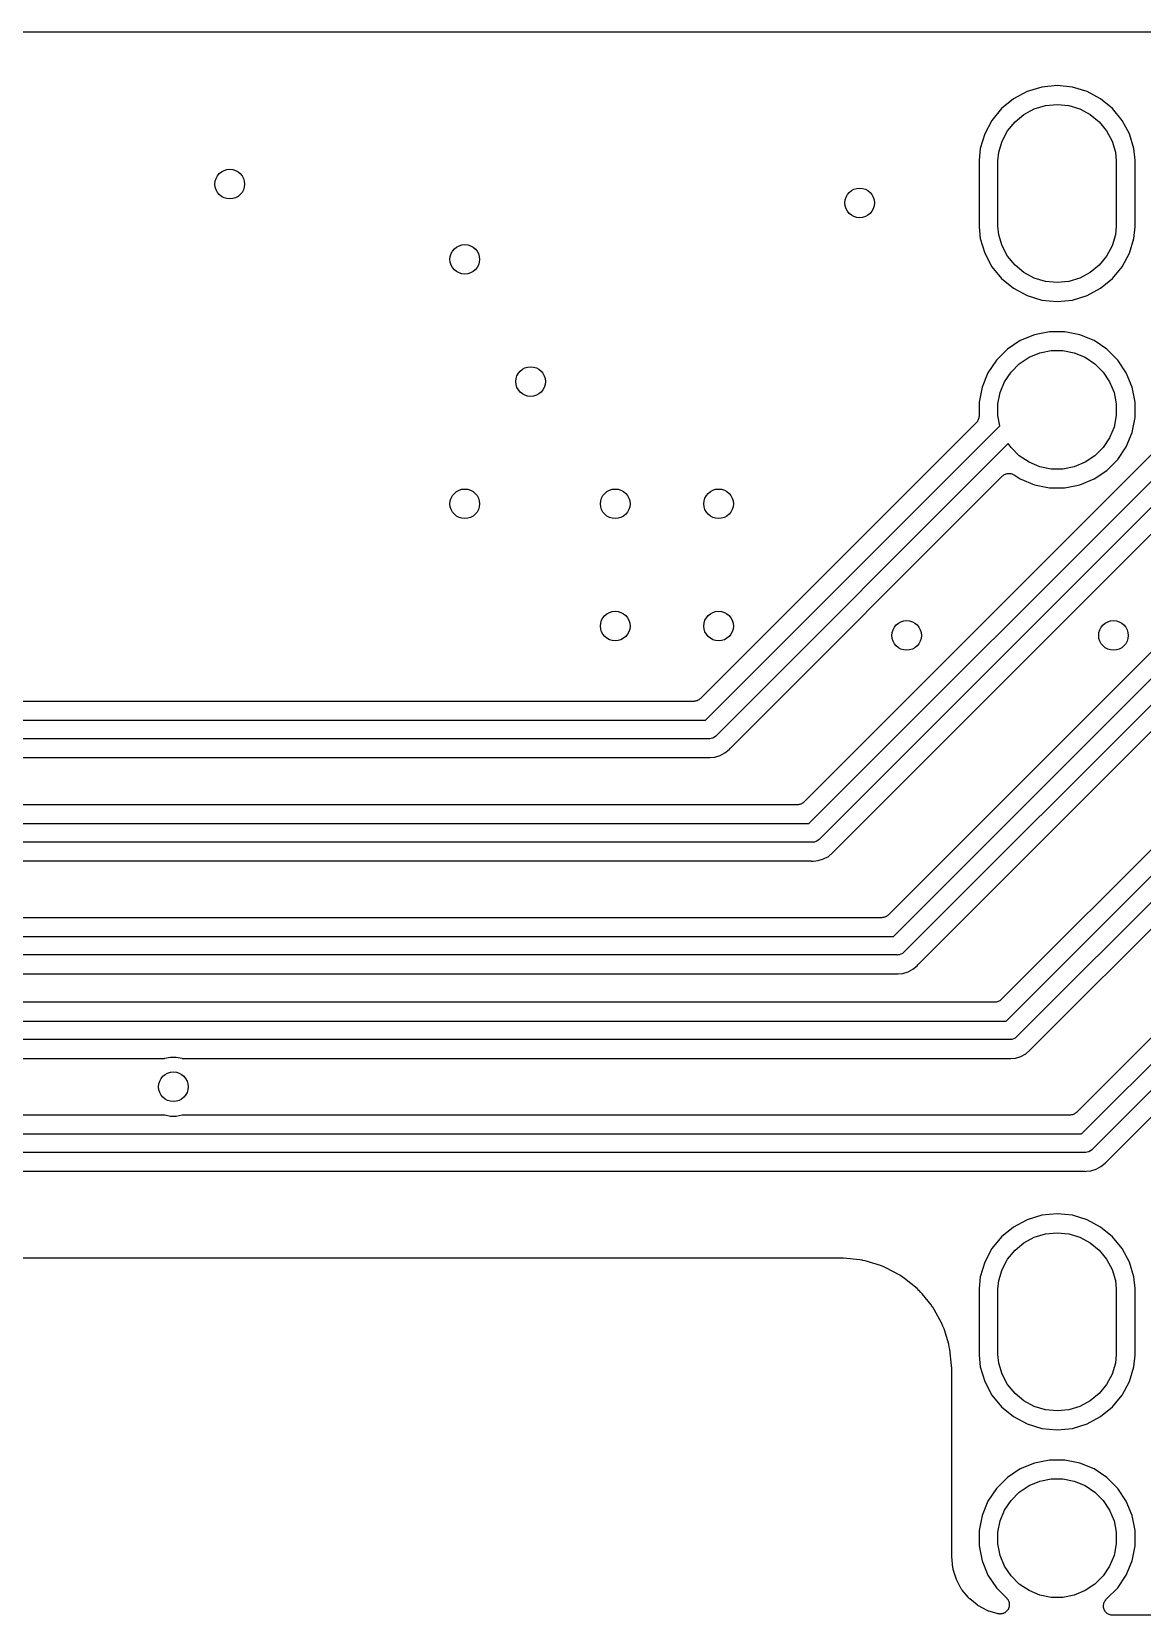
# Model space of a CAD drawing. Extents: x 74.6 to 163.3, y -89.7 to -63.9.
# Drawn here: x 89.65 to 104.66, y -89.69 to -68.3 of the extents above; entities that cross this region are included whole.
import ezdxf

# ---------------------------------------------------------------- set-up
doc = ezdxf.new("R2010")
doc.units = 0
doc.layers.add('BLACK', color=7, linetype='CONTINUOUS')

msp = doc.modelspace()

# ---------------------------------------------------------------- linework, layer by layer
at = {"layer": 'BLACK', "linetype": 'CONTINUOUS'}
for p, q in [((75.4555, -68.299), (155.846, -68.299)), ((103.298, -69.0463), (103.1, -69.1065)), ((103.505, -69.0259), (103.298, -69.0463)), ((103.712, -69.0463), (103.505, -69.0259)), ((103.91, -69.1065), (103.712, -69.0463)), ((102.917, -69.2044), (102.756, -69.3361)), ((103.1, -69.1065), (102.917, -69.2044)), ((103.197, -69.3423), (103.348, -69.2966)), ((103.348, -69.2966), (103.505, -69.2811)), ((103.505, -69.2811), (103.662, -69.2966)), ((103.662, -69.2966), (103.813, -69.3423)), ((104.093, -69.2044), (103.91, -69.1065)), ((104.254, -69.3361), (104.093, -69.2044)), ((102.624, -69.4966), (102.527, -69.6797)), ((102.756, -69.3361), (102.624, -69.4966)), ((102.837, -69.6384), (102.937, -69.5166)), ((102.937, -69.5166), (103.058, -69.4166)), ((103.058, -69.4166), (103.197, -69.3423)), ((103.813, -69.3423), (103.952, -69.4166)), ((103.952, -69.4166), (104.073, -69.5166)), ((104.073, -69.5166), (104.173, -69.6384)), ((104.386, -69.4966), (104.254, -69.3361)), ((104.483, -69.6797), (104.386, -69.4966)), ((102.527, -69.6797), (102.466, -69.8784)), ((102.762, -69.7774), (102.837, -69.6384)), ((104.173, -69.6384), (104.248, -69.7774)), ((104.544, -69.8784), (104.483, -69.6797)), ((102.466, -69.8784), (102.451, -70.0332)), ((102.705, -70.0457), (102.717, -69.9282)), ((102.717, -69.9282), (102.762, -69.7774)), ((104.248, -69.7774), (104.293, -69.9282)), ((104.293, -69.9282), (104.305, -70.0457)), ((104.559, -70.0332), (104.544, -69.8784)), ((102.451, -70.0332), (102.451, -70.9368)), ((102.705, -70.9243), (102.705, -70.0457)), ((104.305, -70.0457), (104.305, -70.9243)), ((104.559, -70.9368), (104.559, -70.0332)), ((102.451, -70.9368), (102.466, -71.0916)), ((102.717, -71.0418), (102.705, -70.9243)), ((104.305, -70.9243), (104.293, -71.0418)), ((104.544, -71.0916), (104.559, -70.9368)), ((102.466, -71.0916), (102.527, -71.2903)), ((102.762, -71.1926), (102.717, -71.0418)), ((102.837, -71.3316), (102.762, -71.1926)), ((104.248, -71.1926), (104.173, -71.3316)), ((104.293, -71.0418), (104.248, -71.1926)), ((104.483, -71.2903), (104.544, -71.0916)), ((102.527, -71.2903), (102.624, -71.4734)), ((102.937, -71.4534), (102.837, -71.3316)), ((104.173, -71.3316), (104.073, -71.4534)), ((104.386, -71.4734), (104.483, -71.2903)), ((102.624, -71.4734), (102.756, -71.6339)), ((102.756, -71.6339), (102.917, -71.7656)), ((103.058, -71.5534), (102.937, -71.4534)), ((103.197, -71.6277), (103.058, -71.5534)), ((103.348, -71.6734), (103.197, -71.6277)), ((103.813, -71.6277), (103.662, -71.6734)), ((103.952, -71.5534), (103.813, -71.6277)), ((104.073, -71.4534), (103.952, -71.5534)), ((104.093, -71.7656), (104.254, -71.6339)), ((104.254, -71.6339), (104.386, -71.4734)), ((102.917, -71.7656), (103.1, -71.8635)), ((103.1, -71.8635), (103.298, -71.9237)), ((103.505, -71.6889), (103.348, -71.6734)), ((103.662, -71.6734), (103.505, -71.6889)), ((103.712, -71.9237), (103.91, -71.8635)), ((103.91, -71.8635), (104.093, -71.7656)), ((103.298, -71.9237), (103.505, -71.9441)), ((103.505, -71.9441), (103.712, -71.9237)), ((103.006, -72.472), (102.833, -72.5873)), ((103.198, -72.3925), (103.006, -72.472)), ((103.401, -72.352), (103.198, -72.3925)), ((103.609, -72.352), (103.401, -72.352)), ((103.812, -72.3925), (103.609, -72.352)), ((104.004, -72.472), (103.812, -72.3925)), ((104.177, -72.5873), (104.004, -72.472)), ((102.833, -72.5873), (102.686, -72.7341)), ((102.995, -72.7846), (103.126, -72.697)), ((103.126, -72.697), (103.272, -72.6367)), ((103.272, -72.6367), (103.426, -72.606)), ((103.426, -72.606), (103.584, -72.606)), ((103.584, -72.606), (103.738, -72.6367)), ((103.738, -72.6367), (103.884, -72.697)), ((103.884, -72.697), (104.015, -72.7846)), ((104.324, -72.7341), (104.177, -72.5873)), ((102.571, -72.9067), (102.492, -73.0986)), ((102.686, -72.7341), (102.571, -72.9067)), ((102.796, -73.0271), (102.884, -72.896)), ((102.884, -72.896), (102.995, -72.7846)), ((104.015, -72.7846), (104.126, -72.896)), ((104.126, -72.896), (104.214, -73.0271)), ((104.439, -72.9067), (104.324, -72.7341)), ((104.518, -73.0986), (104.439, -72.9067)), ((102.492, -73.0986), (102.451, -73.3022)), ((102.736, -73.1726), (102.796, -73.0271)), ((104.214, -73.0271), (104.274, -73.1726)), ((104.559, -73.3022), (104.518, -73.0986)), ((102.451, -73.3022), (102.451, -73.4904)), ((102.705, -73.3272), (102.736, -73.1726)), ((102.705, -73.4848), (102.705, -73.3272)), ((104.274, -73.1726), (104.305, -73.3272)), ((104.305, -73.3272), (104.305, -73.4848)), ((104.559, -73.5098), (104.559, -73.3022)), ((102.414, -73.5802), (98.6862, -77.3078)), ((102.421, -73.5711), (102.414, -73.5802)), ((102.429, -73.5622), (102.421, -73.5711)), ((102.43, -73.5611), (102.429, -73.5616)), ((102.429, -73.5616), (102.429, -73.5622)), ((102.435, -73.5507), (102.43, -73.5611)), ((102.441, -73.5404), (102.435, -73.5507)), ((102.445, -73.528), (102.441, -73.5392)), ((102.441, -73.5392), (102.441, -73.5398)), ((102.441, -73.5398), (102.441, -73.5404)), ((102.448, -73.5168), (102.445, -73.528)), ((102.45, -73.5039), (102.448, -73.5155)), ((102.448, -73.5155), (102.448, -73.5161)), ((102.448, -73.5161), (102.448, -73.5168)), ((102.451, -73.4922), (102.45, -73.5039)), ((102.451, -73.4904), (102.451, -73.4908)), ((102.451, -73.4908), (102.451, -73.4909)), ((102.451, -73.4909), (102.451, -73.4909)), ((102.451, -73.4909), (102.451, -73.4922)), ((102.732, -73.6211), (102.705, -73.4848)), ((104.305, -73.4848), (104.274, -73.6394)), ((104.518, -73.7134), (104.559, -73.5098)), ((98.7542, -77.599), (102.732, -73.6211)), ((104.214, -73.7849), (104.126, -73.916)), ((104.274, -73.6394), (104.214, -73.7849)), ((104.439, -73.9053), (104.518, -73.7134)), ((102.846, -73.8603), (98.8987, -77.808)), ((104.991, -73.7974), (100.083, -78.7048)), ((100.151, -78.996), (105.347, -73.8007)), ((105.504, -73.9966), (100.296, -79.205)), ((107.561, -73.8937), (101.226, -80.2288)), ((101.294, -80.52), (107.937, -73.8768)), ((110.139, -73.9835), (102.75, -81.3718)), ((102.818, -81.663), (110.534, -73.9468)), ((102.884, -73.916), (102.846, -73.8603)), ((102.995, -74.0274), (102.884, -73.916)), ((112.679, -73.9835), (103.766, -82.8958)), ((103.834, -83.187), (113.074, -73.9468)), ((104.126, -73.916), (104.015, -74.0274)), ((104.324, -74.0779), (104.439, -73.9053)), ((108.114, -74.0536), (101.439, -80.729)), ((110.73, -74.1044), (102.963, -81.872)), ((103.126, -74.115), (102.995, -74.0274)), ((103.272, -74.1753), (103.126, -74.115)), ((103.426, -74.206), (103.272, -74.1753)), ((103.584, -74.206), (103.426, -74.206)), ((103.738, -74.1753), (103.584, -74.206)), ((103.884, -74.115), (103.738, -74.1753)), ((104.015, -74.0274), (103.884, -74.115)), ((113.27, -74.1044), (103.979, -83.396)), ((104.177, -74.2247), (104.324, -74.0779)), ((99.0916, -77.9744), (102.764, -74.3017)), ((100.489, -79.3714), (105.467, -74.3925)), ((101.632, -80.8954), (108.097, -74.4297)), ((102.764, -74.3017), (102.765, -74.3011)), ((102.765, -74.3011), (102.766, -74.3004)), ((102.765, -74.3011), (102.765, -74.3011)), ((102.765, -74.3011), (102.765, -74.3011)), ((102.766, -74.3004), (102.775, -74.2929)), ((102.775, -74.2929), (102.784, -74.2855)), ((102.784, -74.2855), (102.785, -74.2853)), ((102.785, -74.285), (102.796, -74.2794)), ((102.785, -74.2853), (102.785, -74.285)), ((102.796, -74.2794), (102.806, -74.2739)), ((102.806, -74.2739), (102.807, -74.2738)), ((102.807, -74.2736), (102.818, -74.2702)), ((102.807, -74.2738), (102.807, -74.2736)), ((102.818, -74.2702), (102.83, -74.2668)), ((102.83, -74.2668), (102.831, -74.2666)), ((102.83, -74.2668), (102.83, -74.2668)), ((102.831, -74.2666), (102.843, -74.2656)), ((102.843, -74.2656), (102.854, -74.2645)), ((102.854, -74.2645), (102.855, -74.2645)), ((102.855, -74.2645), (102.855, -74.2645)), ((102.855, -74.2645), (102.867, -74.2658)), ((102.867, -74.2658), (102.879, -74.267)), ((102.879, -74.267), (102.88, -74.2671)), ((102.88, -74.2671), (102.88, -74.2672)), ((102.88, -74.2672), (102.892, -74.2707)), ((102.892, -74.2707), (102.903, -74.2742)), ((102.903, -74.2742), (102.903, -74.2744)), ((102.903, -74.2744), (102.904, -74.2746)), ((102.904, -74.2746), (102.914, -74.2803)), ((102.914, -74.2803), (102.925, -74.2859)), ((102.925, -74.2859), (103.006, -74.34)), ((103.006, -74.34), (103.198, -74.4195)), ((103.198, -74.4195), (103.401, -74.46)), ((103.609, -74.46), (103.812, -74.4195)), ((103.812, -74.4195), (104.004, -74.34)), ((104.004, -74.34), (104.177, -74.2247)), ((103.156, -82.0384), (110.734, -74.4603)), ((103.401, -74.46), (103.609, -74.46)), ((104.172, -83.5624), (113.274, -74.4603)), ((98.5964, -77.345), (85.0535, -77.345)), ((98.6081, -77.3439), (98.5964, -77.345)), ((98.6198, -77.3428), (98.6081, -77.3439)), ((98.6204, -77.3426), (98.6198, -77.3428)), ((98.6211, -77.3426), (98.6204, -77.3426)), ((98.6323, -77.3392), (98.6211, -77.3426)), ((98.6436, -77.3359), (98.6323, -77.3392)), ((98.6442, -77.3356), (98.6436, -77.3359)), ((98.6448, -77.3354), (98.6442, -77.3356)), ((98.6552, -77.3299), (98.6448, -77.3354)), ((98.6656, -77.3245), (98.6552, -77.3299)), ((98.6661, -77.3241), (98.6656, -77.3245)), ((98.6667, -77.3238), (98.6661, -77.3241)), ((98.6758, -77.3164), (98.6667, -77.3238)), ((98.6849, -77.309), (98.6758, -77.3164)), ((98.6859, -77.3081), (98.6849, -77.309)), ((98.6862, -77.3078), (98.6859, -77.3081)), ((98.6859, -77.3081), (98.6859, -77.3081)), ((98.6859, -77.3081), (98.6859, -77.3081)), ((84.8362, -77.599), (98.7542, -77.599)), ((98.7999, -77.849), (84.8362, -77.849)), ((98.806, -77.8496), (98.7999, -77.849)), ((98.8121, -77.849), (98.806, -77.8496)), ((98.8305, -77.8472), (98.8121, -77.849)), ((98.8121, -77.849), (98.8121, -77.849)), ((98.8541, -77.84), (98.8305, -77.8472)), ((98.8758, -77.8284), (98.8541, -77.84)), ((98.8948, -77.8128), (98.8758, -77.8284)), ((98.8987, -77.808), (98.8948, -77.8128)), ((98.9517, -78.0758), (99.0176, -78.0406)), ((99.0176, -78.0406), (99.0753, -77.9933)), ((99.0753, -77.9933), (99.0832, -77.9836)), ((99.0832, -77.9836), (99.0843, -77.9823)), ((99.0843, -77.9823), (99.0882, -77.9785)), ((99.0882, -77.9785), (99.0916, -77.9744)), ((85.0535, -78.103), (98.7812, -78.103)), ((98.7812, -78.103), (98.7829, -78.103)), ((98.7829, -78.103), (98.7882, -78.1036)), ((98.7882, -78.1036), (98.7936, -78.1036)), ((98.7936, -78.1036), (98.806, -78.1048)), ((98.806, -78.1048), (98.8184, -78.1036)), ((98.8184, -78.1036), (98.8185, -78.1036)), ((98.8185, -78.1036), (98.8803, -78.0975)), ((98.8803, -78.0975), (98.9517, -78.0758)), ((100.073, -78.7134), (100.064, -78.7208)), ((100.082, -78.706), (100.073, -78.7134)), ((100.083, -78.7051), (100.082, -78.706)), ((100.083, -78.7048), (100.083, -78.7051)), ((100.083, -78.7051), (100.083, -78.7051)), ((100.083, -78.7051), (100.083, -78.7051)), ((99.9934, -78.742), (84.1645, -78.742)), ((100.005, -78.7409), (99.9934, -78.742)), ((100.017, -78.7398), (100.005, -78.7409)), ((100.018, -78.7396), (100.017, -78.7396)), ((100.017, -78.7396), (100.017, -78.7398)), ((100.029, -78.7362), (100.018, -78.7396)), ((100.041, -78.7329), (100.029, -78.7362)), ((100.042, -78.7324), (100.041, -78.7326)), ((100.041, -78.7326), (100.041, -78.7329)), ((100.052, -78.7269), (100.042, -78.7324)), ((100.063, -78.7215), (100.052, -78.7269)), ((100.064, -78.7208), (100.063, -78.7211)), ((100.063, -78.7211), (100.063, -78.7215)), ((83.9472, -78.996), (100.151, -78.996)), ((100.197, -79.246), (83.9472, -79.246)), ((100.203, -79.2466), (100.197, -79.246)), ((100.209, -79.246), (100.203, -79.2466)), ((100.228, -79.2442), (100.209, -79.246)), ((100.209, -79.246), (100.209, -79.246)), ((100.251, -79.237), (100.228, -79.2442)), ((100.273, -79.2254), (100.251, -79.237)), ((100.292, -79.2098), (100.273, -79.2254)), ((100.296, -79.205), (100.292, -79.2098)), ((84.1645, -79.5), (100.178, -79.5)), ((100.178, -79.5), (100.18, -79.5)), ((100.18, -79.5), (100.185, -79.5006)), ((100.185, -79.5006), (100.191, -79.5006)), ((100.191, -79.5006), (100.203, -79.5018)), ((100.203, -79.5018), (100.215, -79.5006)), ((100.215, -79.5006), (100.277, -79.4945)), ((100.215, -79.5006), (100.215, -79.5006)), ((100.277, -79.4945), (100.349, -79.4728)), ((100.349, -79.4728), (100.415, -79.4376)), ((100.415, -79.4376), (100.472, -79.3903)), ((100.472, -79.3903), (100.48, -79.3806)), ((100.48, -79.3806), (100.481, -79.3793)), ((100.481, -79.3793), (100.485, -79.3755)), ((100.485, -79.3755), (100.489, -79.3714)), ((101.136, -80.266), (83.1485, -80.266)), ((101.148, -80.2649), (101.136, -80.266)), ((101.16, -80.2638), (101.148, -80.2649)), ((101.161, -80.2636), (101.16, -80.2636)), ((101.16, -80.2636), (101.16, -80.2638)), ((101.172, -80.2602), (101.161, -80.2636)), ((101.184, -80.2569), (101.172, -80.2602)), ((101.185, -80.2564), (101.184, -80.2566)), ((101.184, -80.2566), (101.184, -80.2569)), ((101.195, -80.2509), (101.185, -80.2564)), ((101.206, -80.2455), (101.195, -80.2509)), ((101.207, -80.2448), (101.206, -80.2451)), ((101.206, -80.2451), (101.206, -80.2455)), ((101.216, -80.2374), (101.207, -80.2448)), ((101.225, -80.23), (101.216, -80.2374)), ((101.226, -80.2291), (101.225, -80.23)), ((101.226, -80.2288), (101.226, -80.2291)), ((101.226, -80.2291), (101.226, -80.2291)), ((101.226, -80.2291), (101.226, -80.2291)), ((82.9312, -80.52), (101.294, -80.52)), ((101.34, -80.77), (82.9312, -80.77)), ((101.346, -80.7706), (101.34, -80.77)), ((101.352, -80.77), (101.346, -80.7706)), ((101.371, -80.7682), (101.352, -80.77)), ((101.352, -80.77), (101.352, -80.77)), ((101.394, -80.761), (101.371, -80.7682)), ((101.416, -80.7494), (101.394, -80.761)), ((101.435, -80.7338), (101.416, -80.7494)), ((101.439, -80.729), (101.435, -80.7338)), ((83.1485, -81.024), (101.321, -81.024)), ((101.321, -81.024), (101.323, -81.024)), ((101.323, -81.024), (101.328, -81.0246)), ((101.328, -81.0246), (101.334, -81.0246)), ((101.334, -81.0246), (101.346, -81.0258)), ((101.346, -81.0258), (101.358, -81.0246)), ((101.358, -81.0246), (101.42, -81.0185)), ((101.358, -81.0246), (101.358, -81.0246)), ((101.42, -81.0185), (101.492, -80.9968)), ((101.492, -80.9968), (101.558, -80.9616)), ((101.558, -80.9616), (101.615, -80.9143)), ((101.615, -80.9143), (101.623, -80.9046)), ((101.623, -80.9046), (101.624, -80.9033)), ((101.624, -80.9033), (101.628, -80.8995)), ((101.628, -80.8995), (101.632, -80.8954)), ((102.66, -81.409), (83.0024, -81.409)), ((102.672, -81.4079), (102.66, -81.409)), ((102.684, -81.4068), (102.672, -81.4079)), ((102.685, -81.4066), (102.684, -81.4066)), ((102.684, -81.4066), (102.684, -81.4068)), ((102.696, -81.4032), (102.685, -81.4066)), ((102.708, -81.3999), (102.696, -81.4032)), ((102.709, -81.3994), (102.708, -81.3996)), ((102.708, -81.3996), (102.708, -81.3999)), ((102.719, -81.3939), (102.709, -81.3994)), ((102.73, -81.3885), (102.719, -81.3939)), ((102.731, -81.3878), (102.73, -81.3881)), ((102.73, -81.3881), (102.73, -81.3885)), ((102.74, -81.3804), (102.731, -81.3878)), ((102.749, -81.373), (102.74, -81.3804)), ((102.75, -81.3721), (102.749, -81.373)), ((102.75, -81.3718), (102.75, -81.3721)), ((102.75, -81.3721), (102.75, -81.3721)), ((102.75, -81.3721), (102.75, -81.3721)), ((81.9152, -81.663), (102.818, -81.663)), ((102.864, -81.913), (81.9152, -81.913)), ((102.87, -81.9136), (102.864, -81.913)), ((102.876, -81.913), (102.87, -81.9136)), ((102.895, -81.9112), (102.876, -81.913)), ((102.876, -81.913), (102.876, -81.913)), ((102.918, -81.904), (102.895, -81.9112)), ((102.94, -81.8924), (102.918, -81.904)), ((102.959, -81.8768), (102.94, -81.8924)), ((102.963, -81.872), (102.959, -81.8768)), ((103.016, -82.1398), (103.082, -82.1046)), ((103.082, -82.1046), (103.139, -82.0573)), ((103.139, -82.0573), (103.147, -82.0476)), ((103.147, -82.0476), (103.148, -82.0463)), ((103.148, -82.0463), (103.152, -82.0425)), ((103.152, -82.0425), (103.156, -82.0384)), ((88.8936, -82.167), (91.4464, -82.167)), ((91.4464, -82.167), (91.4503, -82.1654)), ((91.4503, -82.1654), (91.5276, -82.15)), ((91.5276, -82.15), (91.6064, -82.15)), ((91.6064, -82.15), (91.6837, -82.1654)), ((91.6837, -82.1654), (91.6876, -82.167)), ((91.6876, -82.167), (102.845, -82.167)), ((102.845, -82.167), (102.847, -82.167)), ((102.847, -82.167), (102.852, -82.1676)), ((102.852, -82.1676), (102.858, -82.1676)), ((102.858, -82.1676), (102.87, -82.1688)), ((102.87, -82.1688), (102.882, -82.1676)), ((102.882, -82.1676), (102.944, -82.1615)), ((102.882, -82.1676), (102.882, -82.1676)), ((102.944, -82.1615), (103.016, -82.1398)), ((91.4464, -82.933), (88.8936, -82.933)), ((91.4503, -82.9346), (91.4464, -82.933)), ((91.5276, -82.95), (91.4503, -82.9346)), ((91.6064, -82.95), (91.5276, -82.95)), ((91.6837, -82.9346), (91.6064, -82.95)), ((91.6876, -82.933), (91.6837, -82.9346)), ((103.676, -82.933), (91.6876, -82.933)), ((103.688, -82.9319), (103.676, -82.933)), ((103.7, -82.9308), (103.688, -82.9319)), ((103.701, -82.9306), (103.7, -82.9306)), ((103.7, -82.9306), (103.7, -82.9308)), ((103.712, -82.9272), (103.701, -82.9306)), ((103.724, -82.9239), (103.712, -82.9272)), ((103.725, -82.9234), (103.724, -82.9236)), ((103.724, -82.9236), (103.724, -82.9239)), ((103.735, -82.9179), (103.725, -82.9234)), ((103.746, -82.9125), (103.735, -82.9179)), ((103.747, -82.9118), (103.746, -82.9121)), ((103.746, -82.9121), (103.746, -82.9125)), ((103.756, -82.9044), (103.747, -82.9118)), ((103.765, -82.897), (103.756, -82.9044)), ((103.766, -82.8961), (103.765, -82.897)), ((103.766, -82.8958), (103.766, -82.8961)), ((103.766, -82.8961), (103.766, -82.8961)), ((103.766, -82.8961), (103.766, -82.8961)), ((80.8992, -83.187), (103.834, -83.187)), ((103.956, -83.4164), (103.934, -83.428)), ((103.975, -83.4008), (103.956, -83.4164)), ((103.979, -83.396), (103.975, -83.4008)), ((103.88, -83.437), (80.8992, -83.437)), ((103.886, -83.4376), (103.88, -83.437)), ((103.892, -83.437), (103.886, -83.4376)), ((103.911, -83.4352), (103.892, -83.437)), ((103.892, -83.437), (103.892, -83.437)), ((103.934, -83.428), (103.911, -83.4352)), ((104.032, -83.6638), (104.098, -83.6286)), ((104.098, -83.6286), (104.155, -83.5813)), ((104.155, -83.5813), (104.163, -83.5716)), ((104.163, -83.5716), (104.164, -83.5703)), ((104.164, -83.5703), (104.168, -83.5665)), ((104.168, -83.5665), (104.172, -83.5624)), ((81.1165, -83.691), (103.861, -83.691)), ((103.861, -83.691), (103.863, -83.691)), ((103.863, -83.691), (103.868, -83.6916)), ((103.868, -83.6916), (103.874, -83.6916)), ((103.874, -83.6916), (103.886, -83.6928)), ((103.886, -83.6928), (103.898, -83.6916)), ((103.898, -83.6916), (103.96, -83.6855)), ((103.898, -83.6916), (103.898, -83.6916)), ((103.96, -83.6855), (104.032, -83.6638)), ((103.505, -84.2659), (103.298, -84.2862)), ((103.712, -84.2862), (103.505, -84.2659)), ((102.917, -84.4444), (102.756, -84.5761)), ((103.1, -84.3465), (102.917, -84.4444)), ((103.298, -84.2862), (103.1, -84.3465)), ((103.91, -84.3465), (103.712, -84.2862)), ((104.093, -84.4444), (103.91, -84.3465)), ((104.254, -84.5761), (104.093, -84.4444)), ((102.756, -84.5761), (102.624, -84.7366)), ((102.937, -84.7566), (103.058, -84.6566)), ((103.058, -84.6566), (103.197, -84.5823)), ((103.197, -84.5823), (103.348, -84.5366)), ((103.348, -84.5366), (103.505, -84.5211)), ((103.505, -84.5211), (103.662, -84.5366)), ((103.662, -84.5366), (103.813, -84.5823)), ((103.813, -84.5823), (103.952, -84.6566)), ((103.952, -84.6566), (104.073, -84.7566)), ((104.386, -84.7366), (104.254, -84.5761)), ((100.601, -84.863), (75.4615, -84.863)), ((100.619, -84.8647), (100.601, -84.863)), ((100.84, -84.8864), (100.619, -84.8647)), ((100.619, -84.8647), (100.619, -84.8647)), ((100.619, -84.8647), (100.619, -84.8647)), ((100.876, -84.8941), (100.84, -84.8864)), ((100.878, -84.8944), (100.876, -84.8941)), ((100.876, -84.8941), (100.876, -84.8941)), ((100.914, -84.9017), (100.878, -84.8944)), ((101.121, -84.9641), (100.914, -84.9017)), ((102.624, -84.7366), (102.527, -84.9197)), ((102.762, -85.0174), (102.837, -84.8784)), ((102.837, -84.8784), (102.937, -84.7566)), ((104.073, -84.7566), (104.173, -84.8784)), ((104.173, -84.8784), (104.248, -85.0174)), ((104.483, -84.9197), (104.386, -84.7366)), ((101.155, -84.9787), (101.121, -84.9641)), ((101.157, -84.9794), (101.155, -84.9787)), ((101.155, -84.9787), (101.155, -84.9787)), ((101.191, -84.9936), (101.157, -84.9794)), ((101.382, -85.095), (101.191, -84.9936)), ((101.412, -85.1159), (101.382, -85.095)), ((101.414, -85.1169), (101.412, -85.1159)), ((101.412, -85.1159), (101.412, -85.1159)), ((101.445, -85.1376), (101.414, -85.1169)), ((102.466, -85.1184), (102.451, -85.2732)), ((102.527, -84.9197), (102.466, -85.1184)), ((102.717, -85.1682), (102.762, -85.0174)), ((104.248, -85.0174), (104.293, -85.1682)), ((104.544, -85.1184), (104.483, -84.9197)), ((104.559, -85.2732), (104.544, -85.1184)), ((101.613, -85.2741), (101.445, -85.1376)), ((101.638, -85.3005), (101.613, -85.2741)), ((101.64, -85.3018), (101.638, -85.3005)), ((101.666, -85.3281), (101.64, -85.3018)), ((101.683, -85.3479), (101.666, -85.3281)), ((102.451, -85.2732), (102.451, -86.1768)), ((102.705, -85.2857), (102.717, -85.1682)), ((102.705, -86.1643), (102.705, -85.2857)), ((104.293, -85.1682), (104.305, -85.2857)), ((104.305, -85.2857), (104.305, -86.1643)), ((104.559, -86.1768), (104.559, -85.2732)), ((101.804, -85.4946), (101.683, -85.3479)), ((101.683, -85.3479), (101.683, -85.3479)), ((101.824, -85.5255), (101.804, -85.4946)), ((101.825, -85.5269), (101.824, -85.5255)), ((101.824, -85.5255), (101.824, -85.5255)), ((101.846, -85.5579), (101.825, -85.5269)), ((101.949, -85.748), (101.846, -85.5579)), ((101.963, -85.7822), (101.949, -85.748)), ((101.963, -85.7839), (101.963, -85.7822)), ((101.963, -85.7822), (101.963, -85.7822)), ((101.978, -85.8183), (101.963, -85.7839)), ((102.042, -86.0247), (101.978, -85.8183)), ((102.049, -86.061), (102.042, -86.0247)), ((102.049, -86.0627), (102.049, -86.061)), ((102.049, -86.061), (102.049, -86.061)), ((102.056, -86.0993), (102.049, -86.0627)), ((102.079, -86.3142), (102.056, -86.0993)), ((102.451, -86.1768), (102.466, -86.3316)), ((102.717, -86.2818), (102.705, -86.1643)), ((104.305, -86.1643), (104.293, -86.2818)), ((104.544, -86.3316), (104.559, -86.1768)), ((102.079, -86.3146), (102.079, -86.3142)), ((102.079, -86.3204), (102.079, -86.3146)), ((102.079, -86.3262), (102.079, -86.3204)), ((102.08, -86.3279), (102.079, -86.3262)), ((102.081, -86.3426), (102.08, -86.3279)), ((102.081, -88.8825), (102.081, -86.3426)), ((102.466, -86.3316), (102.527, -86.5303)), ((102.762, -86.4326), (102.717, -86.2818)), ((104.293, -86.2818), (104.248, -86.4326)), ((104.483, -86.5303), (104.544, -86.3316)), ((102.527, -86.5303), (102.624, -86.7134)), ((102.837, -86.5716), (102.762, -86.4326)), ((102.937, -86.6934), (102.837, -86.5716)), ((104.173, -86.5716), (104.073, -86.6934)), ((104.248, -86.4326), (104.173, -86.5716)), ((104.386, -86.7134), (104.483, -86.5303)), ((102.624, -86.7134), (102.756, -86.8739)), ((103.058, -86.7934), (102.937, -86.6934)), ((103.197, -86.8677), (103.058, -86.7934)), ((103.952, -86.7934), (103.813, -86.8677)), ((104.073, -86.6934), (103.952, -86.7934)), ((104.254, -86.8739), (104.386, -86.7134)), ((102.756, -86.8739), (102.917, -87.0056)), ((102.917, -87.0056), (103.1, -87.1035)), ((103.348, -86.9134), (103.197, -86.8677)), ((103.505, -86.9289), (103.348, -86.9134)), ((103.662, -86.9134), (103.505, -86.9289)), ((103.813, -86.8677), (103.662, -86.9134)), ((103.91, -87.1035), (104.093, -87.0056)), ((104.093, -87.0056), (104.254, -86.8739)), ((103.1, -87.1035), (103.298, -87.1637)), ((103.298, -87.1637), (103.505, -87.1841)), ((103.505, -87.1841), (103.712, -87.1637)), ((103.712, -87.1637), (103.91, -87.1035)), ((103.198, -87.6325), (103.006, -87.712)), ((103.401, -87.592), (103.198, -87.6325)), ((103.609, -87.592), (103.401, -87.592)), ((103.812, -87.6325), (103.609, -87.592)), ((104.004, -87.712), (103.812, -87.6325)), ((102.833, -87.8273), (102.686, -87.9741)), ((103.006, -87.712), (102.833, -87.8273)), ((103.126, -87.937), (103.272, -87.8767)), ((103.272, -87.8767), (103.426, -87.846)), ((103.426, -87.846), (103.584, -87.846)), ((103.584, -87.846), (103.738, -87.8767)), ((103.738, -87.8767), (103.884, -87.937)), ((104.177, -87.8273), (104.004, -87.712)), ((104.324, -87.9741), (104.177, -87.8273)), ((102.686, -87.9741), (102.571, -88.1467)), ((102.884, -88.136), (102.995, -88.0246)), ((102.995, -88.0246), (103.126, -87.937)), ((103.884, -87.937), (104.015, -88.0246)), ((104.015, -88.0246), (104.126, -88.136)), ((104.439, -88.1467), (104.324, -87.9741)), ((102.492, -88.3386), (102.451, -88.5422)), ((102.571, -88.1467), (102.492, -88.3386)), ((102.736, -88.4126), (102.796, -88.2671)), ((102.796, -88.2671), (102.884, -88.136)), ((104.126, -88.136), (104.214, -88.2671)), ((104.214, -88.2671), (104.274, -88.4126)), ((104.518, -88.3386), (104.439, -88.1467)), ((104.559, -88.5422), (104.518, -88.3386)), ((102.451, -88.5422), (102.451, -88.7498)), ((102.705, -88.5672), (102.736, -88.4126)), ((104.274, -88.4126), (104.305, -88.5672)), ((104.559, -88.7498), (104.559, -88.5422)), ((102.451, -88.7498), (102.492, -88.9534)), ((102.705, -88.7248), (102.705, -88.5672)), ((102.736, -88.8794), (102.705, -88.7248)), ((104.305, -88.7248), (104.274, -88.8794)), ((104.305, -88.5672), (104.305, -88.7248)), ((104.518, -88.9534), (104.559, -88.7498)), ((102.082, -88.8882), (102.081, -88.8825)), ((102.082, -88.894), (102.082, -88.8882)), ((102.082, -88.8958), (102.082, -88.894)), ((102.097, -89.0459), (102.082, -88.8958)), ((102.492, -88.9534), (102.571, -89.1453)), ((102.796, -89.0249), (102.736, -88.8794)), ((104.274, -88.8794), (104.214, -89.0249)), ((104.439, -89.1453), (104.518, -88.9534)), ((102.1, -89.0572), (102.097, -89.0459)), ((102.102, -89.0685), (102.1, -89.0572)), ((102.102, -89.0702), (102.102, -89.0685)), ((102.141, -89.1932), (102.102, -89.0702)), ((102.145, -89.2038), (102.141, -89.1932)), ((102.571, -89.1453), (102.686, -89.3179)), ((102.884, -89.156), (102.796, -89.0249)), ((102.995, -89.2674), (102.884, -89.156)), ((104.126, -89.156), (104.015, -89.2674)), ((104.214, -89.0249), (104.126, -89.156)), ((104.324, -89.3179), (104.439, -89.1453)), ((102.149, -89.2145), (102.145, -89.2038)), ((102.15, -89.216), (102.149, -89.2145)), ((102.211, -89.3293), (102.15, -89.216)), ((102.218, -89.3388), (102.211, -89.3293)), ((102.224, -89.3485), (102.218, -89.3388)), ((102.225, -89.3498), (102.224, -89.3485)), ((102.307, -89.449), (102.225, -89.3498)), ((102.686, -89.3179), (102.823, -89.4548)), ((103.126, -89.355), (102.995, -89.2674)), ((103.272, -89.4153), (103.126, -89.355)), ((103.884, -89.355), (103.738, -89.4153)), ((104.015, -89.2674), (103.884, -89.355)), ((104.169, -89.4722), (104.324, -89.3179)), ((102.315, -89.4572), (102.307, -89.449)), ((102.324, -89.4654), (102.315, -89.4572)), ((102.325, -89.4665), (102.324, -89.4654)), ((102.425, -89.5479), (102.325, -89.4665)), ((102.434, -89.5543), (102.425, -89.5479)), ((102.444, -89.5608), (102.434, -89.5543)), ((102.445, -89.5616), (102.444, -89.5608)), ((102.559, -89.6221), (102.445, -89.5616)), ((102.57, -89.6264), (102.559, -89.6221)), ((102.823, -89.4548), (102.824, -89.456)), ((102.824, -89.456), (102.828, -89.4607)), ((102.828, -89.4607), (102.832, -89.465)), ((102.835, -89.6206), (102.831, -89.6255)), ((102.832, -89.465), (102.836, -89.4704)), ((102.838, -89.616), (102.835, -89.6206)), ((102.836, -89.4704), (102.84, -89.4754)), ((102.842, -89.6103), (102.838, -89.616)), ((102.84, -89.4754), (102.843, -89.4807)), ((102.845, -89.605), (102.842, -89.6103)), ((102.843, -89.4807), (102.846, -89.4857)), ((102.847, -89.5995), (102.845, -89.605)), ((102.846, -89.4857), (102.848, -89.4917)), ((102.85, -89.5942), (102.847, -89.5995)), ((102.848, -89.4917), (102.851, -89.4974)), ((102.852, -89.5881), (102.85, -89.5942)), ((102.851, -89.4974), (102.853, -89.5032)), ((102.855, -89.5821), (102.852, -89.5881)), ((102.853, -89.5032), (102.855, -89.5087)), ((102.855, -89.5087), (102.856, -89.515)), ((102.856, -89.5763), (102.855, -89.5821)), ((102.856, -89.515), (102.858, -89.5212)), ((102.858, -89.5705), (102.856, -89.5763)), ((102.858, -89.5212), (102.859, -89.5272)), ((102.86, -89.5578), (102.858, -89.5641)), ((102.858, -89.5641), (102.858, -89.5705)), ((102.859, -89.5272), (102.86, -89.5331)), ((102.86, -89.5331), (102.86, -89.5395)), ((102.86, -89.5395), (102.86, -89.5459)), ((102.86, -89.5459), (102.86, -89.5519)), ((102.86, -89.5519), (102.86, -89.5578)), ((103.426, -89.446), (103.272, -89.4153)), ((103.584, -89.446), (103.426, -89.446)), ((103.738, -89.4153), (103.584, -89.446)), ((104.132, -89.5611), (104.133, -89.549)), ((104.132, -89.5613), (104.132, -89.5611)), ((104.132, -89.5616), (104.132, -89.5613)), ((104.133, -89.5736), (104.132, -89.5616)), ((104.133, -89.549), (104.135, -89.5369)), ((104.134, -89.5858), (104.133, -89.5736)), ((104.134, -89.586), (104.134, -89.5858)), ((104.135, -89.5862), (104.134, -89.586)), ((104.135, -89.5365), (104.138, -89.5247)), ((104.135, -89.5367), (104.135, -89.5365)), ((104.135, -89.5369), (104.135, -89.5367)), ((104.138, -89.5979), (104.135, -89.5862)), ((104.138, -89.5247), (104.142, -89.5132)), ((104.141, -89.6096), (104.138, -89.5979)), ((104.142, -89.6098), (104.141, -89.6096)), ((104.142, -89.5128), (104.148, -89.5019)), ((104.142, -89.513), (104.142, -89.5128)), ((104.142, -89.5132), (104.142, -89.513)), ((104.142, -89.61), (104.142, -89.6098)), ((104.147, -89.6208), (104.142, -89.61)), ((104.153, -89.6315), (104.147, -89.6208)), ((104.148, -89.5019), (104.154, -89.4914)), ((104.154, -89.491), (104.162, -89.4816)), ((104.154, -89.4912), (104.154, -89.491)), ((104.154, -89.4914), (104.154, -89.4912)), ((104.162, -89.4816), (104.169, -89.4722)), ((102.58, -89.631), (102.57, -89.6264)), ((102.582, -89.6315), (102.58, -89.631)), ((102.697, -89.6662), (102.582, -89.6315)), ((102.703, -89.6673), (102.697, -89.6662)), ((102.708, -89.6691), (102.703, -89.6673)), ((102.715, -89.6697), (102.708, -89.6691)), ((102.721, -89.671), (102.715, -89.6697)), ((102.727, -89.671), (102.721, -89.671)), ((102.733, -89.6716), (102.727, -89.671)), ((102.739, -89.671), (102.733, -89.6716)), ((102.746, -89.671), (102.739, -89.671)), ((102.752, -89.6698), (102.746, -89.671)), ((102.758, -89.6692), (102.752, -89.6698)), ((102.764, -89.6674), (102.758, -89.6692)), ((102.77, -89.6662), (102.764, -89.6674)), ((102.776, -89.6639), (102.77, -89.6662)), ((102.781, -89.6622), (102.776, -89.6639)), ((102.787, -89.6592), (102.781, -89.6622)), ((102.793, -89.6567), (102.787, -89.6592)), ((102.798, -89.6534), (102.793, -89.6567)), ((102.803, -89.6506), (102.798, -89.6534)), ((102.808, -89.6465), (102.803, -89.6506)), ((102.814, -89.643), (102.808, -89.6465)), ((102.818, -89.6388), (102.814, -89.643)), ((102.823, -89.635), (102.818, -89.6388)), ((102.827, -89.6301), (102.823, -89.635)), ((102.831, -89.6255), (102.827, -89.6301)), ((104.153, -89.6317), (104.153, -89.6315)), ((104.153, -89.6319), (104.153, -89.6317)), ((104.161, -89.6414), (104.153, -89.6319)), ((104.168, -89.6509), (104.161, -89.6414)), ((104.169, -89.651), (104.168, -89.6509)), ((104.169, -89.6512), (104.169, -89.651)), ((104.178, -89.659), (104.169, -89.6512)), ((104.187, -89.6668), (104.178, -89.659)), ((104.188, -89.6669), (104.187, -89.6668)), ((104.188, -89.667), (104.188, -89.6669)), ((104.199, -89.6729), (104.188, -89.667)), ((104.209, -89.6787), (104.199, -89.6729)), ((104.209, -89.6788), (104.209, -89.6787)), ((104.21, -89.6789), (104.209, -89.6788)), ((104.221, -89.6825), (104.21, -89.6789)), ((104.233, -89.6862), (104.221, -89.6825)), ((104.233, -89.6863), (104.233, -89.6862)), ((104.245, -89.6876), (104.233, -89.6863)), ((104.233, -89.6863), (104.233, -89.6863)), ((104.257, -89.689), (104.245, -89.6876)), ((104.258, -89.689), (104.257, -89.689)), ((104.259, -89.689), (104.258, -89.689)), ((104.258, -89.689), (104.258, -89.689)), ((104.258, -89.689), (104.258, -89.689)), ((105.291, -89.689), (104.259, -89.689))]:
    msp.add_line(p, q, dxfattribs=at)
at = {"layer": 'BLACK'}
for centre in [(92.329, -70.358), (100.838, -70.612), (95.504, -71.374), (96.393, -73.025), (95.504, -74.676), (97.536, -74.676), (98.933, -74.676), (97.536, -76.327), (98.933, -76.327), (101.473, -76.454), (104.267, -76.454), (91.567, -82.55)]:
    msp.add_circle(centre, 0.2, dxfattribs=at)

doc.saveas('drawing.dxf')
